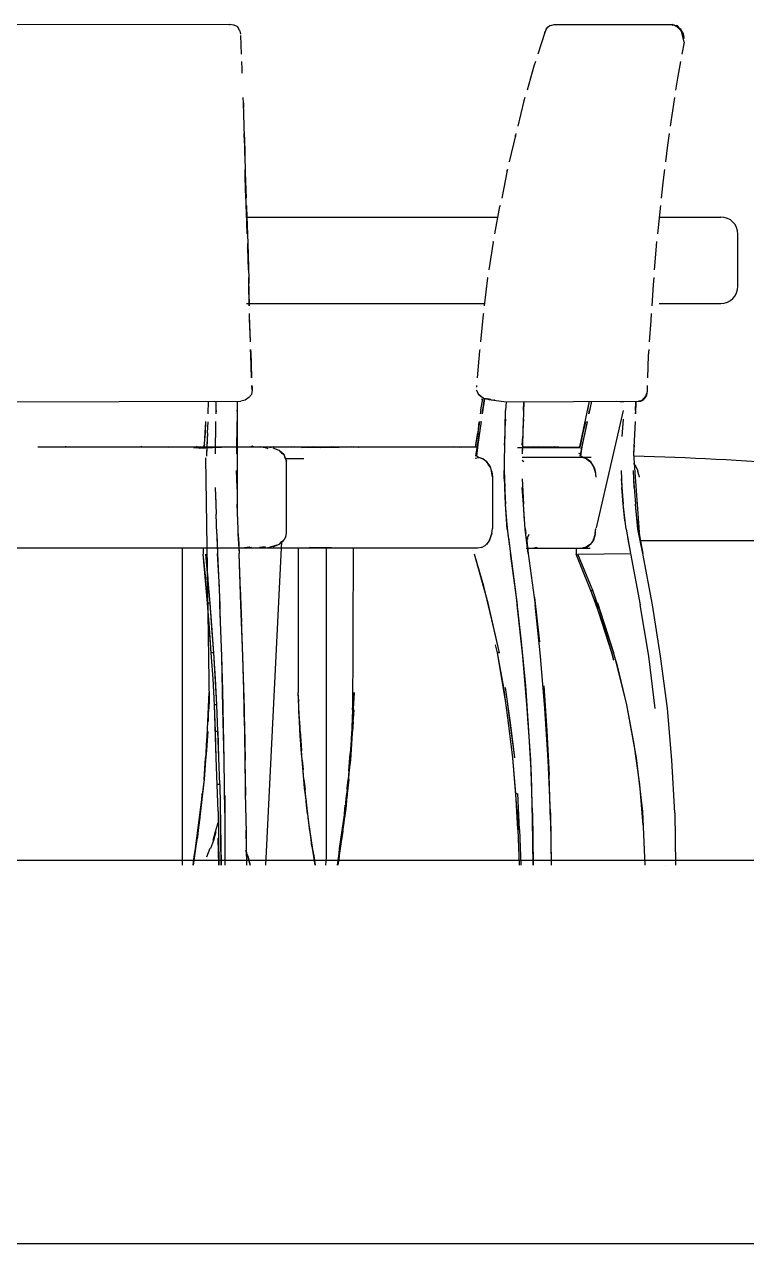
# Model space of a CAD drawing. Header units: inches. Extents: x 5.3 to 47.8, y 15.8 to 40.6.
# Drawn here: x 35.25 to 36.086, y 25.635 to 27.046 of the extents above; entities that cross this region are included whole.
import ezdxf

# ---------------------------------------------------------------- set-up
doc = ezdxf.new("R2010")
doc.units = ezdxf.units.IN
doc.header["$MEASUREMENT"] = 0
doc.layers.add('1', color=1, linetype='Continuous')
doc.layers.add('4', color=4, linetype='Continuous')

msp = doc.modelspace()

# ---------------------------------------------------------------- linework, layer by layer
at = {"layer": '1'}
for p, q in [((35.4881, 27.0461), (35.159, 27.0454)), ((35.4881, 27.0461), (35.4881, 27.0461)), ((35.4881, 27.0454), (35.4881, 27.0461)), ((35.4924, 27.0454), (35.4881, 27.0461)), ((35.8563, 27.0433), (35.8585, 27.0447)), ((35.8585, 27.0447), (35.8606, 27.0454)), ((35.8606, 27.0454), (35.8635, 27.0461)), ((35.8635, 27.0461), (36.0002, 27.0461)), ((35.9973, 27.0461), (36.003, 27.0454)), ((35.9988, 27.0461), (36.0009, 27.0454)), ((36.0002, 27.0461), (36.003, 27.0447)), ((36.0059, 27.0433), (36.0002, 27.0461)), ((36.0023, 27.0454), (36.0052, 27.0447)), ((36.003, 27.0447), (36.0023, 27.0454)), ((36.0038, 27.044), (36.0052, 27.0447)), ((36.0052, 27.0447), (36.0066, 27.044)), ((36.0052, 27.0447), (36.0073, 27.0425)), ((35.5002, 27.0375), (35.5002, 27.0383)), ((35.5009, 27.0333), (35.5009, 27.0333)), ((35.8528, 27.0368), (35.8446, 27.0118)), ((35.8542, 27.0404), (35.8528, 27.0368)), ((35.8528, 27.0375), (35.8528, 27.0375)), ((35.8528, 27.0361), (35.8528, 27.0375)), ((35.8542, 27.0404), (35.8563, 27.0433)), ((36.0059, 27.0433), (36.0087, 27.0411)), ((36.0059, 27.0433), (36.0109, 27.0383)), ((36.0066, 27.0433), (36.0066, 27.044)), ((36.0102, 27.0397), (36.008, 27.0418)), ((36.0102, 27.0418), (36.0102, 27.0418)), ((36.013, 27.0347), (36.0109, 27.0383)), ((36.0137, 27.0254), (36.0109, 27.0383)), ((36.0137, 27.0297), (36.013, 27.0347)), ((36.0137, 27.0318), (36.013, 27.0347)), ((36.0137, 27.0254), (36.0113, 27.0118)), ((35.8418, 27.0032), (35.8399, 26.9976)), ((36.0097, 27.0032), (36.0066, 26.9862)), ((35.8399, 26.9976), (35.8321, 26.9701)), ((36.0066, 26.9862), (36.004, 26.9701)), ((35.8296, 26.9615), (35.8285, 26.9576)), ((36.0026, 26.9615), (36.0002, 26.9462)), ((35.8285, 26.9576), (35.8212, 26.9285)), ((36.0002, 26.9462), (35.9977, 26.9285)), ((35.8185, 26.9176), (35.8115, 26.8869)), ((35.8191, 26.9199), (35.8185, 26.9176)), ((35.8185, 26.9169), (35.8185, 26.9183)), ((35.8185, 26.9183), (35.8185, 26.9183)), ((35.8185, 26.9176), (35.8192, 26.9169)), ((35.9964, 26.9199), (35.9945, 26.9062)), ((35.9945, 26.9062), (35.9921, 26.8869)), ((35.8092, 26.8769), (35.8027, 26.8452)), ((35.8095, 26.8782), (35.8092, 26.8769)), ((35.8092, 26.8762), (35.8092, 26.8777)), ((35.8092, 26.8777), (35.8092, 26.8777)), ((35.991, 26.8782), (35.9895, 26.8662)), ((35.9895, 26.8662), (35.9873, 26.8452)), ((35.7946, 26.8036), (35.8007, 26.8355)), ((35.8009, 26.8366), (35.8007, 26.8355)), ((35.8007, 26.8355), (35.8007, 26.8355)), ((35.9864, 26.8366), (35.9852, 26.8256)), ((35.5076, 26.8232), (35.7983, 26.8232)), ((35.9852, 26.8256), (35.9829, 26.8036)), ((35.9849, 26.8232), (36.0561, 26.8232)), ((35.5099, 26.762), (35.5088, 26.7927)), ((35.7928, 26.7941), (35.7878, 26.762)), ((35.7928, 26.7941), (35.793, 26.795)), ((35.7935, 26.7941), (35.7928, 26.7941)), ((35.982, 26.795), (35.9809, 26.7849)), ((36.0761, 26.7432), (36.0761, 26.8032)), ((35.9809, 26.7849), (35.9793, 26.762)), ((35.5102, 26.7513), (35.5102, 26.7533)), ((35.5108, 26.7203), (35.5102, 26.7513)), ((35.7864, 26.7528), (35.7826, 26.7203)), ((35.7865, 26.7533), (35.7864, 26.7528)), ((35.9787, 26.7533), (35.9781, 26.7449)), ((35.9781, 26.7449), (35.9764, 26.7203)), ((35.5076, 26.7232), (35.7829, 26.7232)), ((35.9849, 26.7232), (36.0561, 26.7232)), ((35.5109, 26.7092), (35.5109, 26.7117)), ((35.512, 26.6787), (35.5109, 26.7092)), ((35.5119, 26.6787), (35.5109, 26.7056)), ((35.7814, 26.7106), (35.7782, 26.6787)), ((35.7815, 26.7117), (35.7814, 26.7106)), ((35.7814, 26.7106), (35.7814, 26.7106)), ((35.9758, 26.7117), (35.9752, 26.7035)), ((35.9752, 26.7035), (35.9735, 26.6787)), ((35.5124, 26.6642), (35.5122, 26.6701)), ((35.5124, 26.6678), (35.5123, 26.6701)), ((35.5124, 26.6642), (35.5124, 26.6678)), ((35.5124, 26.6678), (35.5134, 26.637)), ((35.5133, 26.637), (35.5124, 26.6642)), ((35.5124, 26.6642), (35.5124, 26.6642)), ((35.7771, 26.6685), (35.7745, 26.637)), ((35.7773, 26.6701), (35.7771, 26.6685)), ((35.7771, 26.6685), (35.7771, 26.6685)), ((35.9729, 26.6701), (35.9723, 26.6628)), ((35.9723, 26.6628), (35.9714, 26.637)), ((35.5138, 26.6228), (35.5131, 26.6178)), ((35.5138, 26.6228), (35.5136, 26.6284)), ((35.5137, 26.6284), (35.5138, 26.6257)), ((35.5138, 26.6257), (35.5138, 26.6228)), ((35.7737, 26.6284), (35.7736, 26.6264)), ((35.775, 26.62), (35.7736, 26.6228)), ((35.7736, 26.6228), (35.7743, 26.6214)), ((35.7743, 26.6214), (35.7757, 26.6178)), ((35.9709, 26.6221), (35.9702, 26.6171)), ((35.9709, 26.6221), (35.9702, 26.6186)), ((35.9711, 26.6284), (35.9709, 26.6221)), ((35.1555, 26.6093), (35.5009, 26.61)), ((35.4631, 26.61), (35.4628, 26.5954)), ((35.4703, 26.61), (35.4724, 26.6093)), ((35.4722, 26.5954), (35.4724, 26.6093)), ((35.4967, 26.61), (35.4967, 26.4794)), ((35.5059, 26.6114), (35.5009, 26.61)), ((35.5102, 26.6143), (35.5059, 26.6114)), ((35.5131, 26.6178), (35.5102, 26.6143)), ((35.5131, 26.6193), (35.5131, 26.6193)), ((35.7757, 26.6178), (35.775, 26.62)), ((35.7757, 26.6178), (35.7771, 26.6171)), ((35.7785, 26.6157), (35.7757, 26.6178)), ((35.78, 26.6143), (35.7771, 26.6171)), ((35.7771, 26.6171), (35.7785, 26.6157)), ((35.78, 26.6143), (35.7785, 26.6157)), ((35.7785, 26.6), (35.7807, 26.6129)), ((35.7793, 26.6129), (35.78, 26.6121)), ((35.7821, 26.6136), (35.78, 26.6143)), ((35.7828, 26.6129), (35.7803, 26.5954)), ((35.785, 26.6129), (35.7807, 26.6129)), ((35.7807, 26.6), (35.7828, 26.6129)), ((35.7821, 26.6136), (35.7864, 26.6129)), ((35.785, 26.6129), (35.7878, 26.6121)), ((35.7857, 26.6129), (35.79, 26.6121)), ((35.79, 26.6121), (35.7864, 26.6129)), ((35.7878, 26.6121), (35.8078, 26.6093)), ((35.79, 26.6121), (35.7935, 26.6114)), ((35.7943, 26.6121), (35.7935, 26.6114)), ((35.8078, 26.6093), (35.8071, 26.5993)), ((35.8078, 26.6093), (35.9638, 26.61)), ((35.8285, 26.6093), (35.8264, 26.5493)), ((35.8278, 26.5993), (35.8285, 26.6093)), ((35.8931, 26.5572), (35.9045, 26.61)), ((35.9024, 26.6), (35.9045, 26.61)), ((35.9067, 26.61), (35.9036, 26.5954)), ((35.9359, 26.61), (35.9438, 26.6093)), ((35.9581, 26.6093), (35.9574, 26.5954)), ((35.9574, 26.5993), (35.9581, 26.6093)), ((35.9581, 26.61), (35.9581, 26.6093)), ((35.9645, 26.6107), (35.9609, 26.61)), ((35.9666, 26.6114), (35.9638, 26.61)), ((35.9638, 26.61), (35.9659, 26.6114)), ((35.9645, 26.6114), (35.9638, 26.61)), ((35.9673, 26.6136), (35.9645, 26.6107)), ((35.9681, 26.6136), (35.9645, 26.6107)), ((35.9681, 26.6136), (35.9659, 26.6114)), ((35.9702, 26.6171), (35.9673, 26.6136)), ((35.9702, 26.6171), (35.9681, 26.6136)), ((35.9695, 26.6157), (35.9681, 26.6136)), ((35.9681, 26.6143), (35.9681, 26.6143)), ((35.9695, 26.6157), (35.9702, 26.6186)), ((35.4724, 26.5993), (35.4721, 26.5954)), ((35.496, 26.5993), (35.4967, 26.5993)), ((35.7785, 26.6), (35.7778, 26.5954)), ((35.7785, 26.5993), (35.7785, 26.6)), ((35.78, 26.5954), (35.7807, 26.6)), ((35.8057, 26.5201), (35.8071, 26.5993)), ((35.8071, 26.5993), (35.8071, 26.5993)), ((35.9036, 26.5954), (35.9045, 26.6)), ((35.9431, 26.5993), (35.9122, 26.4635)), ((35.9431, 26.5993), (35.9431, 26.5993)), ((35.9574, 26.5993), (35.9571, 26.5954)), ((35.4598, 26.5868), (35.4595, 26.5736)), ((35.4595, 26.5736), (35.4603, 26.5864)), ((35.4624, 26.5736), (35.4631, 26.5864)), ((35.4717, 26.5493), (35.4721, 26.5868)), ((35.4964, 26.5868), (35.496, 26.5493)), ((35.7769, 26.5868), (35.775, 26.5736)), ((35.7764, 26.5864), (35.775, 26.5736)), ((35.7764, 26.5864), (35.7764, 26.5864)), ((35.779, 26.5868), (35.7771, 26.5736)), ((35.7785, 26.5864), (35.7786, 26.5868)), ((35.8071, 26.5893), (35.8064, 26.5793)), ((35.8278, 26.5893), (35.8271, 26.5793)), ((35.9017, 26.5868), (35.8931, 26.5465)), ((35.8995, 26.5864), (35.8967, 26.5736)), ((35.9017, 26.5864), (35.8988, 26.5736)), ((35.8995, 26.5864), (35.8995, 26.5864)), ((35.9017, 26.5864), (35.9018, 26.5868)), ((35.9424, 26.5793), (35.9417, 26.5693)), ((35.9431, 26.5893), (35.9424, 26.5793)), ((35.957, 26.5868), (35.9552, 26.5493)), ((35.4595, 26.5736), (35.4581, 26.5572)), ((35.4588, 26.56), (35.4595, 26.5736)), ((35.4624, 26.5736), (35.461, 26.5472)), ((35.4624, 26.5736), (35.4617, 26.56)), ((35.4717, 26.5736), (35.4717, 26.5736)), ((35.496, 26.5686), (35.4967, 26.5693)), ((35.775, 26.5736), (35.7721, 26.5572)), ((35.7728, 26.56), (35.775, 26.5736)), ((35.7728, 26.5465), (35.7771, 26.5736)), ((35.7771, 26.5736), (35.775, 26.56)), ((35.8064, 26.5693), (35.8057, 26.5593)), ((35.8264, 26.5593), (35.8271, 26.5693)), ((35.8967, 26.5736), (35.8938, 26.56)), ((35.8988, 26.5736), (35.896, 26.56)), ((35.2661, 26.5572), (35.7743, 26.5572)), ((35.2982, 26.5572), (35.2982, 26.5579)), ((35.386, 26.5579), (35.3853, 26.5572)), ((35.386, 26.5572), (35.386, 26.5579)), ((35.4167, 26.5565), (35.4174, 26.5572)), ((35.4174, 26.5572), (35.4174, 26.5572)), ((35.4784, 26.5565), (35.4463, 26.5557)), ((35.4481, 26.5565), (35.4496, 26.5572)), ((35.4503, 26.5579), (35.4496, 26.5572)), ((35.4627, 26.5565), (35.4506, 26.5557)), ((35.4606, 26.5565), (35.452, 26.5557)), ((35.4528, 26.5557), (35.4834, 26.5572)), ((35.4588, 26.56), (35.4581, 26.5572)), ((35.4617, 26.56), (35.461, 26.5465)), ((35.4834, 26.5572), (35.4784, 26.5565)), ((35.4967, 26.5593), (35.496, 26.5493)), ((35.4967, 26.5593), (35.496, 26.5586)), ((35.5138, 26.5579), (35.5124, 26.5572)), ((35.5138, 26.5579), (35.5131, 26.5572)), ((35.5152, 26.5572), (35.5138, 26.5579)), ((35.5152, 26.5572), (35.5152, 26.5572)), ((35.5295, 26.5565), (35.5224, 26.5572)), ((35.5266, 26.5565), (35.5238, 26.5572)), ((35.5309, 26.5557), (35.5266, 26.5565)), ((35.5295, 26.5565), (35.5302, 26.5557)), ((35.5309, 26.5557), (35.5295, 26.5565)), ((35.5324, 26.555), (35.5309, 26.5557)), ((35.5341, 26.5565), (35.5391, 26.5572)), ((35.5452, 26.5529), (35.5381, 26.5557)), ((35.5384, 26.5572), (35.6147, 26.5565)), ((35.5891, 26.5565), (35.5391, 26.5572)), ((35.5509, 26.5479), (35.5452, 26.5529)), ((35.5481, 26.5508), (35.5452, 26.5529)), ((35.5452, 26.5529), (35.5473, 26.5508)), ((35.5481, 26.5508), (35.5509, 26.5479)), ((35.5481, 26.5508), (35.5481, 26.5493)), ((35.6105, 26.5565), (35.5591, 26.5572)), ((35.5712, 26.5565), (35.5626, 26.5572)), ((35.5712, 26.5565), (35.5805, 26.5572)), ((35.5919, 26.5565), (35.5841, 26.5572)), ((35.6369, 26.5565), (35.5862, 26.5572)), ((35.5933, 26.5565), (35.6019, 26.5572)), ((35.614, 26.5565), (35.6062, 26.5572)), ((35.7543, 26.5565), (35.6083, 26.5572)), ((35.6376, 26.5565), (35.629, 26.5572)), ((35.7743, 26.5565), (35.6312, 26.5572)), ((35.7557, 26.5565), (35.7471, 26.5572)), ((35.7728, 26.56), (35.7721, 26.5572)), ((35.775, 26.56), (35.7736, 26.5465)), ((35.821, 26.5565), (35.8928, 26.5565)), ((35.8692, 26.5565), (35.8264, 26.5572)), ((35.8264, 26.555), (35.8271, 26.5536)), ((35.8478, 26.5565), (35.8399, 26.5572)), ((35.8928, 26.5565), (35.8449, 26.5572)), ((35.8456, 26.5572), (35.8928, 26.5565)), ((35.8456, 26.5572), (35.8456, 26.5572)), ((35.8489, 26.5565), (35.8517, 26.5572)), ((35.8517, 26.5572), (35.8934, 26.5565)), ((35.8721, 26.5565), (35.8642, 26.5572)), ((35.8938, 26.56), (35.8931, 26.5572)), ((35.896, 26.56), (35.8938, 26.5465)), ((35.8938, 26.56), (35.8938, 26.56)), ((35.8945, 26.555), (35.8953, 26.5572)), ((35.9559, 26.5593), (35.9552, 26.5493)), ((35.9552, 26.5593), (35.9559, 26.5593)), ((35.46, 26.5447), (35.4642, 26.2617)), ((35.5538, 26.5408), (35.5509, 26.5479)), ((35.5523, 26.5443), (35.5509, 26.5479)), ((35.5509, 26.5479), (35.5516, 26.5443)), ((35.5523, 26.5443), (35.5538, 26.5408)), ((35.5739, 26.5435), (35.5527, 26.5435)), ((35.5531, 26.54), (35.5538, 26.5408)), ((35.5531, 26.54), (35.5531, 26.54)), ((35.5538, 26.4572), (35.5538, 26.5408)), ((35.7721, 26.5443), (35.7764, 26.545)), ((35.7728, 26.5443), (35.7728, 26.5443)), ((35.7736, 26.5472), (35.7764, 26.545)), ((35.7807, 26.5436), (35.7764, 26.545)), ((35.7814, 26.5429), (35.7764, 26.545)), ((35.7843, 26.5408), (35.7807, 26.5436)), ((35.7857, 26.54), (35.7814, 26.5429)), ((35.7843, 26.5408), (35.7871, 26.5372)), ((35.7893, 26.535), (35.7857, 26.54)), ((35.79, 26.5329), (35.7871, 26.5372)), ((35.9063, 26.545), (35.8264, 26.545)), ((35.8285, 26.54), (35.8264, 26.5415)), ((35.8271, 26.5408), (35.8264, 26.5415)), ((35.8917, 26.55), (35.8938, 26.5493)), ((35.8938, 26.5472), (35.8974, 26.545)), ((35.9017, 26.5429), (35.8974, 26.545)), ((35.8974, 26.545), (35.901, 26.5436)), ((35.901, 26.5436), (35.9045, 26.5408)), ((35.906, 26.54), (35.9017, 26.5429)), ((35.9045, 26.5408), (35.9074, 26.5372)), ((35.9088, 26.535), (35.906, 26.54)), ((35.9102, 26.5329), (35.9074, 26.5372)), ((35.9552, 26.5493), (35.9616, 26.4587)), ((35.9574, 26.5358), (35.9552, 26.5379)), ((35.4967, 26.5101), (35.496, 26.5301)), ((35.496, 26.5258), (35.4967, 26.5022)), ((35.7914, 26.5286), (35.7893, 26.535)), ((35.7914, 26.5272), (35.79, 26.5329)), ((35.7914, 26.5286), (35.7921, 26.5222)), ((35.7921, 26.5222), (35.7914, 26.5272)), ((35.7921, 26.5222), (35.7921, 26.463)), ((35.8057, 26.5301), (35.8064, 26.5101)), ((35.911, 26.5286), (35.9088, 26.535)), ((35.9117, 26.5272), (35.9102, 26.5329)), ((35.911, 26.5286), (35.9117, 26.5222)), ((35.9409, 26.5301), (35.9417, 26.5101)), ((35.9559, 26.5101), (35.9552, 26.5301)), ((35.9595, 26.5315), (35.9574, 26.5358)), ((35.9588, 26.5329), (35.9574, 26.5358)), ((35.9588, 26.5329), (35.9602, 26.5301)), ((35.9595, 26.5315), (35.9588, 26.5329)), ((35.9609, 26.5258), (35.9602, 26.5301)), ((35.9609, 26.5272), (35.9602, 26.5286)), ((35.9609, 26.5258), (35.9616, 26.5222)), ((35.4724, 26.4908), (35.4717, 26.5101)), ((35.8057, 26.5201), (35.8071, 26.4908)), ((35.8071, 26.4908), (35.8064, 26.5101)), ((35.8264, 26.5201), (35.8278, 26.4908)), ((35.8278, 26.4908), (35.8264, 26.5101)), ((35.9409, 26.5201), (35.9431, 26.4908)), ((35.9431, 26.4908), (35.9417, 26.5101)), ((35.9552, 26.5201), (35.9574, 26.4908)), ((35.4717, 26.5022), (35.4724, 26.4794)), ((35.4974, 26.4715), (35.4967, 26.4908)), ((35.8085, 26.4715), (35.8071, 26.4908)), ((35.8092, 26.4622), (35.8071, 26.4908)), ((35.8292, 26.4715), (35.8278, 26.4908)), ((35.8299, 26.4622), (35.8278, 26.4908)), ((35.9466, 26.4622), (35.9431, 26.4908)), ((35.9452, 26.4715), (35.9431, 26.4908)), ((35.9602, 26.4622), (35.9574, 26.4908)), ((35.9595, 26.4715), (35.9574, 26.4908)), ((35.4731, 26.4565), (35.4724, 26.4794)), ((35.4981, 26.4523), (35.4974, 26.4715)), ((35.8107, 26.4523), (35.8085, 26.4715)), ((35.9595, 26.4715), (35.9624, 26.4523)), ((35.4731, 26.4565), (35.4738, 26.4337)), ((35.4731, 26.4523), (35.4738, 26.4337)), ((35.4731, 26.4515), (35.4731, 26.4515)), ((35.4974, 26.4565), (35.4988, 26.4337)), ((35.4974, 26.4523), (35.4981, 26.4523)), ((35.4981, 26.4523), (35.4988, 26.4337)), ((35.5531, 26.4537), (35.5509, 26.4501)), ((35.5523, 26.4537), (35.5531, 26.4537)), ((35.5531, 26.4537), (35.5538, 26.4572)), ((35.5531, 26.4572), (35.5531, 26.4572)), ((35.7893, 26.4515), (35.7871, 26.4465)), ((35.7907, 26.4558), (35.7885, 26.4494)), ((35.7914, 26.4572), (35.7893, 26.4515)), ((35.7914, 26.4572), (35.7921, 26.463)), ((35.8092, 26.4622), (35.8128, 26.4337)), ((35.8107, 26.4523), (35.8128, 26.4337)), ((35.8299, 26.463), (35.8307, 26.4572)), ((35.8335, 26.4337), (35.8299, 26.4622)), ((35.8342, 26.4558), (35.8314, 26.4501)), ((35.8314, 26.4523), (35.8335, 26.4337)), ((35.8328, 26.4515), (35.8314, 26.4515)), ((35.8328, 26.4515), (35.8314, 26.4494)), ((35.9095, 26.4515), (35.9074, 26.4465)), ((35.911, 26.4558), (35.9088, 26.4494)), ((35.911, 26.4572), (35.9095, 26.4515)), ((35.911, 26.4572), (35.9117, 26.463)), ((35.911, 26.4558), (35.9117, 26.463)), ((35.9466, 26.4622), (35.9516, 26.4337)), ((35.9481, 26.4523), (35.9516, 26.4337)), ((35.9481, 26.4515), (35.9481, 26.4515)), ((35.9659, 26.4337), (35.9602, 26.4622)), ((35.9616, 26.4587), (35.9609, 26.4622)), ((35.9616, 26.4587), (35.9609, 26.4594)), ((35.9609, 26.458), (35.9616, 26.4587)), ((35.9624, 26.4523), (35.9659, 26.4337)), ((35.9659, 26.4594), (35.9659, 26.4594)), ((35.775, 26.4401), (34.8772, 26.4401)), ((35.3832, 26.4401), (35.3832, 26.4401)), ((35.4328, 26.4401), (35.4328, 26.0732)), ((35.4438, 26.4401), (35.4438, 26.4401)), ((35.4574, 26.4401), (35.4574, 26.433)), ((35.4731, 26.4408), (35.4731, 26.4408)), ((35.5052, 26.4408), (35.5109, 26.4415)), ((35.5074, 26.4401), (35.5117, 26.4415)), ((35.5131, 26.4408), (35.5074, 26.4401)), ((35.5295, 26.4415), (35.5224, 26.4408)), ((35.5481, 26.448), (35.5295, 26.0732)), ((35.5452, 26.4444), (35.5309, 26.4401)), ((35.5334, 26.4408), (35.5334, 26.4408)), ((35.5452, 26.4444), (35.5381, 26.4415)), ((35.5381, 26.4415), (35.5402, 26.443)), ((35.5509, 26.4501), (35.5452, 26.4444)), ((35.5488, 26.4473), (35.5452, 26.4444)), ((35.5452, 26.4444), (35.5481, 26.4473)), ((35.5509, 26.4501), (35.5488, 26.4473)), ((35.5674, 26.4401), (35.5674, 26.2731)), ((35.5755, 26.4408), (35.5755, 26.4408)), ((35.6312, 26.4401), (35.5805, 26.4408)), ((35.5995, 26.4401), (35.5995, 26.0825)), ((35.6309, 26.4401), (35.6302, 26.2395)), ((35.7793, 26.4408), (35.775, 26.4401)), ((35.7793, 26.4408), (35.7835, 26.443)), ((35.7871, 26.4465), (35.7835, 26.443)), ((35.7885, 26.4494), (35.785, 26.4444)), ((35.831, 26.4401), (35.9049, 26.4401)), ((35.8428, 26.4408), (35.8399, 26.4401)), ((35.8399, 26.4401), (35.8442, 26.4408)), ((35.8888, 26.4401), (35.8888, 26.433)), ((35.9003, 26.4408), (35.896, 26.4401)), ((35.8988, 26.4408), (35.896, 26.4401)), ((35.901, 26.4415), (35.8988, 26.4408)), ((35.9003, 26.4408), (35.9038, 26.443)), ((35.9052, 26.4444), (35.901, 26.4415)), ((35.9038, 26.443), (35.9074, 26.4465)), ((35.9088, 26.4494), (35.9052, 26.4444)), ((35.9488, 26.4465), (35.9488, 26.4465)), ((35.9632, 26.4491), (36.1451, 26.4491)), ((35.4603, 26.4051), (35.4574, 26.433)), ((35.4624, 26.3766), (35.4574, 26.433)), ((35.4631, 26.4051), (35.4603, 26.433)), ((35.4653, 26.3766), (35.4603, 26.433)), ((35.476, 26.3944), (35.4738, 26.4337)), ((35.4738, 26.4337), (35.4767, 26.3744)), ((35.5031, 26.3152), (35.4988, 26.4337)), ((35.5009, 26.3744), (35.4988, 26.4337)), ((35.7871, 26.3766), (35.7714, 26.433)), ((35.7821, 26.3959), (35.7714, 26.433)), ((35.8128, 26.4337), (35.8207, 26.3744)), ((35.8199, 26.383), (35.8128, 26.4337)), ((35.8128, 26.4337), (35.8128, 26.4337)), ((35.8335, 26.4337), (35.8414, 26.3744)), ((35.9117, 26.3766), (35.8888, 26.433)), ((35.891, 26.433), (35.9516, 26.4337)), ((35.9081, 26.3909), (35.891, 26.433)), ((35.9516, 26.4337), (35.9631, 26.3744)), ((35.9773, 26.3744), (35.9659, 26.4337)), ((35.4624, 26.3766), (35.4603, 26.4051)), ((35.7914, 26.3573), (35.7821, 26.3959)), ((35.4774, 26.3545), (35.476, 26.3944)), ((35.5002, 26.3944), (35.5017, 26.3545)), ((35.8257, 26.3316), (35.8199, 26.383)), ((35.8406, 26.383), (35.8464, 26.3316)), ((35.906, 26.3909), (35.9074, 26.3909)), ((35.9217, 26.348), (35.906, 26.3909)), ((35.9231, 26.348), (35.9081, 26.3909)), ((35.4645, 26.348), (35.4624, 26.3766)), ((35.4653, 26.3766), (35.4624, 26.3766)), ((35.4667, 26.3188), (35.4624, 26.3766)), ((35.4674, 26.348), (35.4653, 26.3766)), ((35.4695, 26.3188), (35.4653, 26.3766)), ((35.476, 26.3766), (35.476, 26.3766)), ((35.4788, 26.3152), (35.4767, 26.3744)), ((35.5031, 26.3152), (35.5009, 26.3744)), ((35.8, 26.3188), (35.7871, 26.3766)), ((35.8207, 26.3759), (35.8199, 26.3759)), ((35.8271, 26.3152), (35.8207, 26.3744)), ((35.8478, 26.3152), (35.8414, 26.3744)), ((35.9302, 26.3188), (35.9117, 26.3766)), ((35.9324, 26.3188), (35.9138, 26.3766)), ((35.9731, 26.3152), (35.9631, 26.3744)), ((35.9866, 26.3152), (35.9773, 26.3744)), ((35.4788, 26.3152), (35.4774, 26.3545)), ((35.8, 26.3188), (35.7914, 26.3573)), ((35.4667, 26.3188), (35.4645, 26.348)), ((35.4695, 26.3188), (35.4674, 26.348)), ((35.9324, 26.3109), (35.9217, 26.348)), ((35.9367, 26.3038), (35.9231, 26.348)), ((35.7978, 26.3188), (35.7957, 26.3281)), ((35.8307, 26.2809), (35.8257, 26.3316)), ((35.4695, 26.3188), (35.4667, 26.3188)), ((35.4688, 26.2888), (35.4667, 26.3188)), ((35.4731, 26.2588), (35.4695, 26.3188)), ((35.4717, 26.2888), (35.4695, 26.3188)), ((35.4802, 26.2752), (35.4788, 26.3152)), ((35.4802, 26.2545), (35.4788, 26.3152)), ((35.5045, 26.2752), (35.5031, 26.3152)), ((35.5052, 26.2545), (35.5031, 26.3152)), ((35.8078, 26.2588), (35.7978, 26.3188)), ((35.805, 26.2788), (35.7978, 26.3188)), ((35.8, 26.3188), (35.7978, 26.3188)), ((35.8264, 26.3173), (35.8264, 26.3173)), ((35.8321, 26.2545), (35.8271, 26.3152)), ((35.8528, 26.2545), (35.8478, 26.3152)), ((35.9324, 26.3102), (35.9302, 26.3188)), ((35.9474, 26.2588), (35.9324, 26.3188)), ((35.9802, 26.2545), (35.9731, 26.3152)), ((35.9945, 26.2545), (35.9866, 26.3152)), ((35.9474, 26.2588), (35.9367, 26.3038)), ((35.4703, 26.2588), (35.4688, 26.2888)), ((35.4731, 26.2588), (35.4717, 26.2888)), ((35.462, 26.2224), (35.4642, 26.2731)), ((35.481, 26.2345), (35.4802, 26.2752)), ((35.5052, 26.2345), (35.5045, 26.2752)), ((35.5681, 26.2617), (35.5674, 26.2731)), ((35.5695, 26.2224), (35.5674, 26.2731)), ((35.5681, 26.2631), (35.5674, 26.2731)), ((35.6309, 26.2731), (35.6288, 26.2224)), ((35.6295, 26.2224), (35.6323, 26.2731)), ((35.6316, 26.2617), (35.6323, 26.2731)), ((35.6316, 26.2631), (35.6323, 26.2731)), ((35.8107, 26.2381), (35.805, 26.2788)), ((35.8128, 26.2381), (35.8071, 26.2788)), ((35.8342, 26.2288), (35.8307, 26.2809)), ((35.8514, 26.2809), (35.8549, 26.2288)), ((35.9923, 26.271), (35.9923, 26.2731)), ((35.4635, 26.2531), (35.4642, 26.2631)), ((35.4642, 26.2617), (35.4635, 26.251)), ((35.4731, 26.2588), (35.4703, 26.2588)), ((35.4717, 26.2281), (35.4703, 26.2588)), ((35.4724, 26.1974), (35.4703, 26.2588)), ((35.4753, 26.1974), (35.4731, 26.2588)), ((35.4817, 26.1946), (35.4802, 26.2545)), ((35.5045, 26.2545), (35.5052, 26.2545)), ((35.5059, 26.1946), (35.5052, 26.2545)), ((35.6302, 26.2531), (35.6309, 26.2631)), ((35.6309, 26.2617), (35.6302, 26.251)), ((35.8178, 26.1974), (35.81, 26.2588)), ((35.8321, 26.2581), (35.8314, 26.2581)), ((35.8364, 26.1946), (35.8321, 26.2545)), ((35.8563, 26.1946), (35.8528, 26.2545)), ((35.9559, 26.2131), (35.9474, 26.2588)), ((35.9588, 26.1974), (35.9474, 26.2588)), ((35.9995, 26.1946), (35.9945, 26.2545)), ((35.4635, 26.2395), (35.4635, 26.2531)), ((35.5688, 26.2431), (35.5681, 26.2531)), ((35.5681, 26.251), (35.5681, 26.251)), ((35.5717, 26.1946), (35.5681, 26.251)), ((35.5695, 26.2331), (35.5688, 26.2431)), ((35.6281, 26.1946), (35.6316, 26.251)), ((35.6316, 26.251), (35.6302, 26.251)), ((35.6316, 26.2531), (35.6309, 26.2431)), ((35.8335, 26.2381), (35.8328, 26.2417)), ((35.4627, 26.2281), (35.462, 26.2174)), ((35.4738, 26.2281), (35.4717, 26.2281)), ((35.4724, 26.1974), (35.4717, 26.2281)), ((35.4753, 26.1974), (35.4745, 26.2281)), ((35.4817, 26.1946), (35.481, 26.2345)), ((35.5052, 26.2345), (35.5059, 26.1946)), ((35.5688, 26.2395), (35.5688, 26.2395)), ((35.5695, 26.2224), (35.5695, 26.2331)), ((35.5695, 26.2281), (35.5702, 26.2174)), ((35.6302, 26.2281), (35.6288, 26.2281)), ((35.6288, 26.2174), (35.6295, 26.2281)), ((35.6302, 26.2395), (35.6295, 26.2281)), ((35.6295, 26.2174), (35.6302, 26.2281)), ((35.6309, 26.2395), (35.6302, 26.2281)), ((35.8157, 26.1974), (35.8107, 26.2381)), ((35.8178, 26.1974), (35.8128, 26.2381)), ((35.8328, 26.2381), (35.8335, 26.2324)), ((35.8335, 26.2381), (35.8328, 26.2381)), ((35.8335, 26.2381), (35.8335, 26.2367)), ((35.8371, 26.1774), (35.8342, 26.2288)), ((35.8549, 26.2288), (35.8578, 26.1774)), ((35.462, 26.2224), (35.4585, 26.1725)), ((35.4606, 26.2024), (35.4613, 26.2124)), ((35.4613, 26.2124), (35.462, 26.2224)), ((35.462, 26.2174), (35.4613, 26.206)), ((35.5738, 26.1725), (35.5695, 26.2224)), ((35.5702, 26.2174), (35.571, 26.206)), ((35.571, 26.2024), (35.5702, 26.2124)), ((35.6288, 26.2224), (35.6252, 26.1725)), ((35.6295, 26.2224), (35.6288, 26.2124)), ((35.9624, 26.1667), (35.9559, 26.2131)), ((35.4613, 26.206), (35.4599, 26.1946)), ((35.4599, 26.1924), (35.4606, 26.2024)), ((35.5724, 26.1924), (35.571, 26.2024)), ((35.6281, 26.206), (35.6223, 26.1389)), ((35.6266, 26.1924), (35.6273, 26.2024)), ((35.6281, 26.2024), (35.6273, 26.1924)), ((35.4585, 26.1725), (35.4599, 26.1974)), ((35.4599, 26.1946), (35.4592, 26.1839)), ((35.4592, 26.1824), (35.4599, 26.1924)), ((35.4599, 26.1946), (35.4599, 26.1946)), ((35.4745, 26.1353), (35.4724, 26.1974)), ((35.4767, 26.1667), (35.4753, 26.1974)), ((35.4824, 26.1339), (35.4817, 26.1946)), ((35.5067, 26.1339), (35.5059, 26.1946)), ((35.5067, 26.1539), (35.5059, 26.1946)), ((35.5717, 26.1946), (35.5731, 26.1839)), ((35.6266, 26.1946), (35.6259, 26.1839)), ((35.6259, 26.1824), (35.6266, 26.1924)), ((35.6266, 26.1839), (35.6281, 26.1946)), ((35.6266, 26.1824), (35.6273, 26.1924)), ((35.8207, 26.1353), (35.8157, 26.1974)), ((35.8192, 26.156), (35.8157, 26.1974)), ((35.8385, 26.1339), (35.8364, 26.1946)), ((35.8592, 26.1339), (35.8563, 26.1946)), ((35.9659, 26.1353), (35.9588, 26.1974)), ((36.003, 26.1339), (35.9995, 26.1946)), ((35.4585, 26.1725), (35.4528, 26.1225)), ((35.4585, 26.1725), (35.457, 26.161)), ((35.4585, 26.1725), (35.4592, 26.1824)), ((35.5738, 26.1725), (35.5731, 26.1824)), ((35.5738, 26.1725), (35.5752, 26.161)), ((35.5795, 26.1225), (35.5738, 26.1725)), ((35.5745, 26.1625), (35.5738, 26.1725)), ((35.6259, 26.1725), (35.6202, 26.1225)), ((35.6238, 26.161), (35.6252, 26.1725)), ((35.6238, 26.1625), (35.6252, 26.1725)), ((35.6245, 26.161), (35.6259, 26.1725)), ((35.8385, 26.1253), (35.8371, 26.1774)), ((35.8592, 26.1253), (35.8578, 26.1774)), ((35.457, 26.161), (35.4556, 26.1503)), ((35.4556, 26.1475), (35.4563, 26.156)), ((35.476, 26.1667), (35.4738, 26.1667)), ((35.4767, 26.1667), (35.4781, 26.0732)), ((35.5759, 26.1525), (35.5745, 26.1625)), ((35.5759, 26.1503), (35.5752, 26.161)), ((35.6238, 26.161), (35.6223, 26.1503)), ((35.6238, 26.1503), (35.6245, 26.161)), ((35.8214, 26.1146), (35.8192, 26.156)), ((35.8192, 26.156), (35.8207, 26.156)), ((35.8235, 26.1146), (35.8214, 26.156)), ((35.9666, 26.1196), (35.9624, 26.1667)), ((35.4485, 26.0925), (35.4563, 26.1525)), ((35.4542, 26.1325), (35.4549, 26.1425)), ((35.4549, 26.1389), (35.4556, 26.1503)), ((35.4824, 26.1539), (35.4824, 26.0732)), ((35.5767, 26.1425), (35.5759, 26.1525)), ((35.5759, 26.1503), (35.5759, 26.1503)), ((35.5759, 26.1503), (35.5774, 26.1389)), ((35.5781, 26.1325), (35.5767, 26.1425)), ((35.6152, 26.0925), (35.6238, 26.1525)), ((35.6209, 26.1325), (35.6216, 26.1425)), ((35.6223, 26.1503), (35.6216, 26.1389)), ((35.6216, 26.1325), (35.6223, 26.1425)), ((35.6238, 26.1503), (35.6223, 26.1503)), ((35.4535, 26.1282), (35.452, 26.1168)), ((35.4745, 26.1353), (35.4753, 26.0732)), ((35.4781, 26.0732), (35.4774, 26.1353)), ((35.5067, 26.1339), (35.5074, 26.0732)), ((35.5802, 26.1168), (35.5788, 26.1282)), ((35.6216, 26.1389), (35.6202, 26.1282)), ((35.6202, 26.1225), (35.6216, 26.1325)), ((35.6223, 26.1389), (35.6209, 26.1282)), ((35.8207, 26.1353), (35.8228, 26.0732)), ((35.8385, 26.1339), (35.8392, 26.0732)), ((35.8585, 26.1339), (35.8592, 26.1339)), ((35.8592, 26.1339), (35.8599, 26.0732)), ((35.9688, 26.0732), (35.9659, 26.1353)), ((36.003, 26.1339), (36.0038, 26.0732)), ((35.4528, 26.1225), (35.4456, 26.0732)), ((35.452, 26.1168), (35.4506, 26.1061)), ((35.4742, 26.1218), (35.4713, 26.1118)), ((35.5067, 26.1139), (35.5074, 26.0732)), ((35.5867, 26.0732), (35.5795, 26.1225)), ((35.5809, 26.1125), (35.5795, 26.1225)), ((35.5802, 26.1168), (35.5802, 26.1168)), ((35.5817, 26.1061), (35.5802, 26.1168)), ((35.6202, 26.1225), (35.6131, 26.0732)), ((35.8214, 26.1146), (35.8228, 26.0732)), ((35.8214, 26.1146), (35.8228, 26.1146)), ((35.8235, 26.1146), (35.8249, 26.0732)), ((35.8392, 26.0732), (35.8385, 26.1253)), ((35.8592, 26.1253), (35.8599, 26.0732)), ((35.4506, 26.1061), (35.4485, 26.0954)), ((35.4499, 26.1025), (35.4513, 26.1125)), ((35.4692, 26.1018), (35.4656, 26.0925)), ((35.4713, 26.1118), (35.4685, 26.1018)), ((35.4692, 26.1018), (35.4685, 26.1018)), ((35.472, 26.1118), (35.4692, 26.1018)), ((35.4753, 26.0732), (35.4745, 26.1046)), ((35.4774, 26.1046), (35.4774, 26.1046)), ((35.5831, 26.0954), (35.5817, 26.1061)), ((35.5838, 26.0925), (35.5824, 26.1025)), ((35.6173, 26.1061), (35.6152, 26.0954)), ((35.6166, 26.1025), (35.6181, 26.1125)), ((35.6166, 26.0954), (35.6181, 26.1061)), ((35.6181, 26.1061), (35.6166, 26.1061)), ((35.6188, 26.1125), (35.6173, 26.1025)), ((35.4485, 26.0954), (35.447, 26.0839)), ((35.447, 26.0832), (35.4485, 26.0925)), ((35.4492, 26.0975), (35.4478, 26.0897)), ((35.4485, 26.0954), (35.4485, 26.0954)), ((35.4649, 26.0925), (35.4613, 26.0825)), ((35.5095, 26.0825), (35.5067, 26.0904)), ((35.5831, 26.0954), (35.5831, 26.0954)), ((35.5831, 26.0954), (35.5852, 26.0839)), ((35.5852, 26.0832), (35.5838, 26.0925)), ((35.6152, 26.0954), (35.6138, 26.0839)), ((35.6145, 26.0839), (35.6166, 26.0954)), ((35.6145, 26.0832), (35.6159, 26.0925)), ((35.447, 26.0839), (35.4456, 26.0732)), ((35.4456, 26.0732), (35.447, 26.0832)), ((35.5088, 26.0839), (35.5117, 26.0732)), ((35.5088, 26.0839), (35.5088, 26.0839)), ((35.5102, 26.0797), (35.5095, 26.0825)), ((35.5117, 26.0732), (35.5095, 26.0825)), ((35.5095, 26.0804), (35.5102, 26.0797)), ((35.5117, 26.0732), (35.5102, 26.0797)), ((35.5852, 26.0839), (35.5867, 26.0732)), ((35.5867, 26.0732), (35.5852, 26.0832)), ((35.5995, 26.0825), (35.5988, 26.0732)), ((35.6138, 26.0839), (35.6124, 26.0732)), ((35.6138, 26.0832), (35.6124, 26.0732)), ((35.6131, 26.0732), (35.6145, 26.0839)), ((35.6145, 26.0832), (35.6131, 26.0732)), ((35.6138, 26.0825), (35.6145, 26.0832)), ((35.9923, 26.0732), (35.9923, 26.0732))]:
    msp.add_line(p, q, dxfattribs=at)
at = {"layer": '1', "flags": 128}
for points in [[(35.5009, 27.0347), (35.5002, 27.0383), (35.4995, 27.039), (35.4974, 27.0433), (35.4931, 27.0454), (35.4924, 27.0454)], [(36.0059, 27.0433), (36.003, 27.0447), (36.0066, 27.044), (36.0073, 27.0433), (36.0045, 27.0447), (36.0052, 27.044), (36.0109, 27.0383), (36.0087, 27.0411), (36.0102, 27.0397), (36.0116, 27.0375), (36.013, 27.0347), (36.0116, 27.0361), (36.0123, 27.0361)], [(35.5017, 27.0118), (35.5009, 27.0333)], [(36.0123, 27.034), (36.013, 27.0333)], [(35.5024, 26.9897), (35.5024, 26.9947), (35.5021, 27.0032)], [(35.5052, 26.9155), (35.5038, 26.9555), (35.5036, 26.9615)], [(35.5038, 26.9555), (35.5038, 26.9498)], [(35.5057, 26.8869), (35.5052, 26.9155), (35.5052, 26.9098), (35.5049, 26.9199)], [(35.5052, 26.9155), (35.5059, 26.8748)], [(35.5074, 26.8341), (35.5074, 26.8284), (35.5059, 26.8691), (35.5058, 26.8782)], [(35.5068, 26.8452), (35.5059, 26.8691), (35.5059, 26.8748), (35.5059, 26.8782)], [(35.5059, 26.8748), (35.507, 26.8452)], [(35.5082, 26.8036), (35.5074, 26.8284), (35.5071, 26.8366)], [(35.5073, 26.8366), (35.5074, 26.8341), (35.5088, 26.7927), (35.5102, 26.7513), (35.5102, 26.7463)], [(35.5081, 26.787), (35.5088, 26.7877), (35.5088, 26.7927)], [(35.5097, 26.762), (35.5088, 26.7877)], [(35.5107, 26.7203), (35.5102, 26.7463), (35.51, 26.7533)], [(35.5109, 26.7056), (35.5108, 26.7117)]]:
    msp.add_lwpolyline(points, dxfattribs=at)
at = {"layer": '1'}
for centre, radius, start, end in [((36.0561, 26.8032), 0.02, 0, 90), ((36.0561, 26.7432), 0.02, 270, 0), ((35.832, 22.2354), 4.3129, 85.8364, 88.3551)]:
    msp.add_arc(centre, radius, start, end, dxfattribs=at)
at = {"layer": '4'}
for p, q in [((27.145, 26.0791), (47.4712, 26.0791)), ((27.145, 25.6354), (47.4712, 25.6354))]:
    msp.add_line(p, q, dxfattribs=at)

doc.saveas('drawing.dxf')
